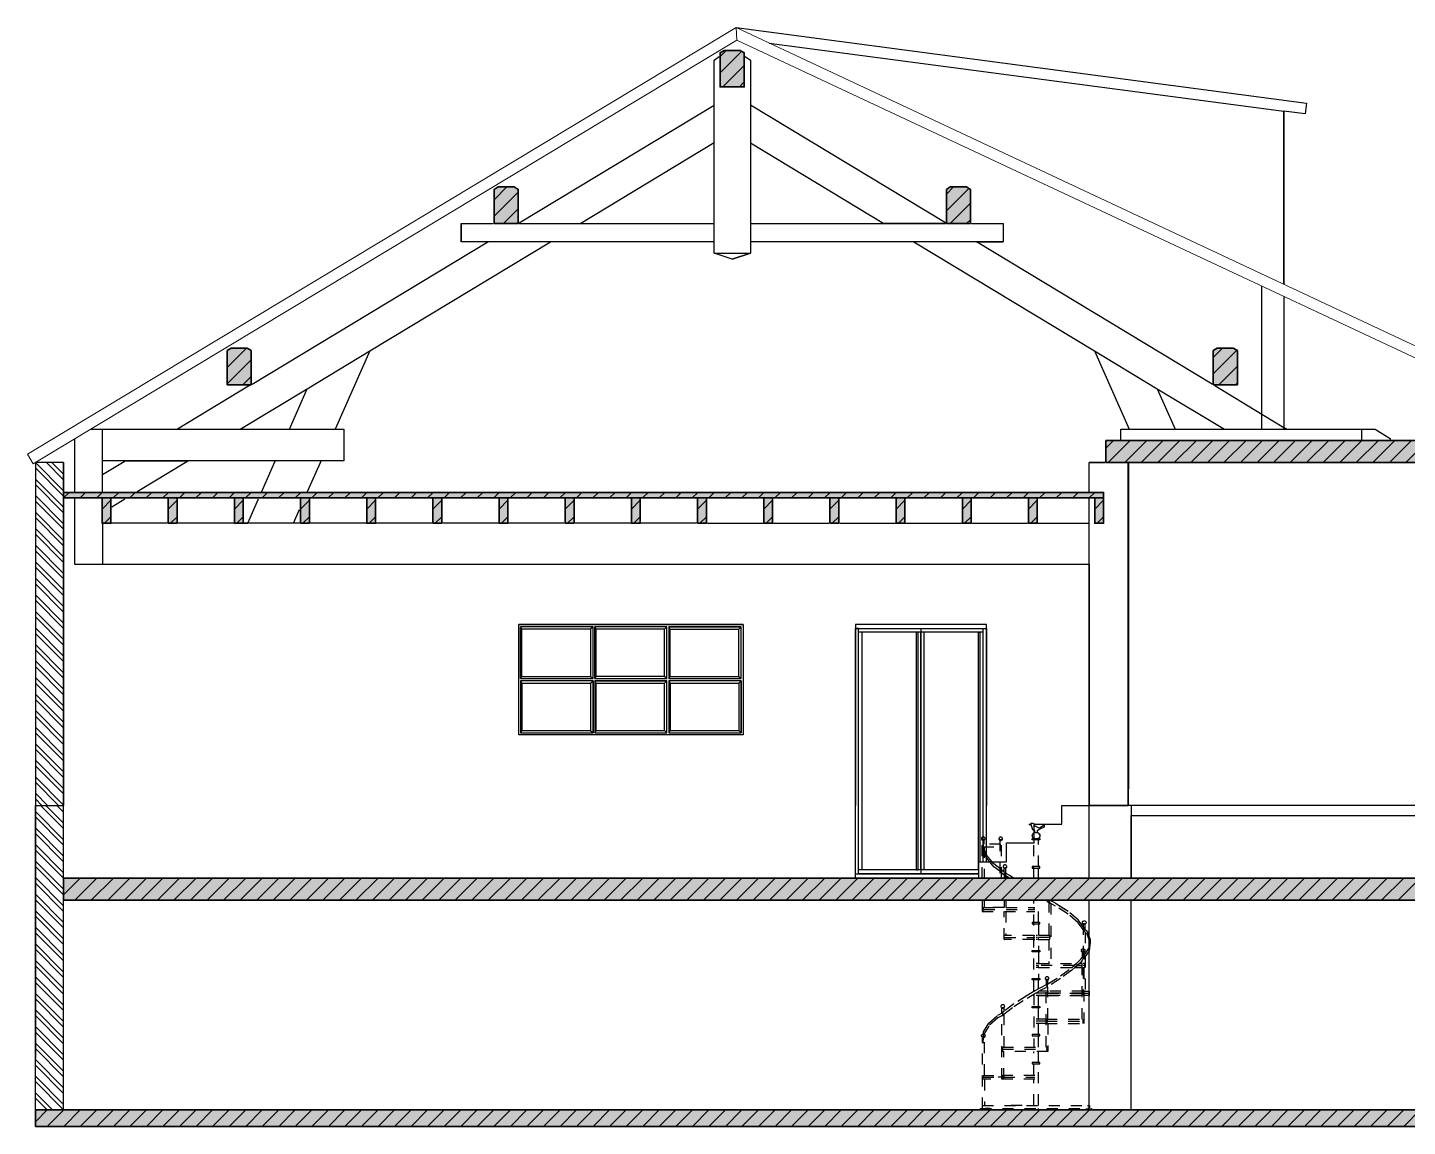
# Model space of a CAD drawing. Header units: metres. Extents: x -22.1 to 4.1, y -0.1 to 10.9.
# Drawn here: x -22.08 to -9.57, y -0.15 to 9.81 of the extents above; entities that cross this region are included whole.
import ezdxf

# ---------------------------------------------------------------- set-up
doc = ezdxf.new("R2010")
doc.units = ezdxf.units.M
doc.linetypes.add('DASH', pattern=[0.2, 0.1, -0.1])
for name, color, linetype in [('01_DALLE_EXT-F', 7, 'CONTINUOUS'), ('02_MURS_MAISON-F', 7, 'CONTINUOUS'), ('02_MURS_MAISON-S', 7, 'CONTINUOUS'), ('02_MURS_MAISON-S-SH', 7, 'CONTINUOUS'), ('04_MENUISERIE-F', 7, 'CONTINUOUS'), ('22_COUVERTURE-F', 7, 'CONTINUOUS'), ('22_COUVERTURE-S', 7, 'CONTINUOUS'), ('LAYER0-F', 7, 'CONTINUOUS'), ('LAYER0-R', 7, 'CONTINUOUS'), ('Z_01_TOITURE-F', 7, 'CONTINUOUS'), ('Z_01_TOITURE-S', 7, 'CONTINUOUS'), ('Z_01_TOITURE-S-SF', 7, 'CONTINUOUS'), ('Z_01_TOITURE-S-SH', 7, 'CONTINUOUS'), ('Z_02_R_0-F', 7, 'CONTINUOUS'), ('Z_02_R_0-S', 7, 'CONTINUOUS'), ('Z_02_R_0-S-SF', 7, 'CONTINUOUS'), ('Z_02_R_0-S-SH', 7, 'CONTINUOUS'), ('Z_03_R-1-S', 7, 'CONTINUOUS'), ('Z_03_R-1-S-SF', 7, 'CONTINUOUS'), ('Z_03_R-1-S-SH', 7, 'CONTINUOUS'), ('Z_1_R+1-S', 7, 'CONTINUOUS'), ('Z_1_R+1-S-SF', 7, 'CONTINUOUS'), ('Z_1_R+1-S-SH', 7, 'CONTINUOUS')]:
    doc.layers.add(name, color=color, linetype=linetype)
pattern_1 = [(45, (0, 0), (-0.07499985, 0.07499985), [])]

msp = doc.modelspace()

# ---------------------------------------------------------------- hatches: boundary and pattern name
at = {"layer": '02_MURS_MAISON-S-SH', "lineweight": 18}
h = msp.add_hatch(dxfattribs=at)
h.set_pattern_fill('NEN metselwerk van baksteen (arcering)', color=256, style=0, pattern_type=2)
h.set_pattern_definition([(-45, (-22.00709, 5.87001), (0.075, 0.075), []), (-45, (-22.00709, 5.82001), (0.075, 0.075), [])])
h.paths.add_polyline_path([(-22.007, 5.87), (-22.007, 2.76), (-21.751, 2.76), (-21.751, 5.87)], flags=16)
h = msp.add_hatch(dxfattribs=at)
h.set_pattern_fill('NEN metselwerk van baksteen (arcering)', color=256, style=0, pattern_type=2)
h.set_pattern_definition([(135, (-21.75137, 1e-05), (-0.075, -0.075), []), (135, (-21.75137, 0.05001), (-0.075, -0.075), [])])
h.paths.add_polyline_path([(-22.007, 0), (-21.751, 0), (-21.751, 2.76), (-22.007, 2.76)], flags=16)
at = {"layer": 'Z_01_TOITURE-S-SF', "true_color": 0xf4f4f4}
for points in [[(-15.798, 9.276), (-15.579, 9.276), (-15.579, 9.585), (-15.615, 9.607), (-15.761, 9.607), (-15.798, 9.585)], [(-15.798, 9.585), (-15.798, 9.276), (-15.579, 9.276), (-15.579, 9.585), (-15.615, 9.607), (-15.761, 9.607)], [(-17.848, 8.037), (-17.629, 8.037), (-17.629, 8.346), (-17.666, 8.368), (-17.812, 8.368), (-17.848, 8.346)], [(-13.747, 8.346), (-13.747, 8.037), (-13.529, 8.037), (-13.529, 8.346), (-13.565, 8.368), (-13.711, 8.368)], [(-20.268, 6.575), (-20.05, 6.575), (-20.05, 6.884), (-20.086, 6.906), (-20.232, 6.906), (-20.268, 6.884)], [(-11.327, 6.884), (-11.327, 6.575), (-11.108, 6.575), (-11.108, 6.884), (-11.145, 6.906), (-11.291, 6.906)]]:
    msp.add_hatch(color=7, dxfattribs=at).paths.add_polyline_path(points, flags=16)
at = {"layer": 'Z_01_TOITURE-S-SH', "lineweight": 18, "true_color": 0x6e6e6e}
h = msp.add_hatch(dxfattribs=at)
h.set_pattern_fill('Skalp default', color=8, style=0, pattern_type=2)
h.set_pattern_definition(pattern_1)
h.paths.add_polyline_path([(-15.798, 9.276), (-15.579, 9.276), (-15.579, 9.585), (-15.615, 9.607), (-15.761, 9.607), (-15.798, 9.585)], flags=16)
h = msp.add_hatch(dxfattribs=at)
h.set_pattern_fill('Skalp default', color=8, style=0, pattern_type=2)
h.set_pattern_definition(pattern_1)
h.paths.add_polyline_path([(-15.798, 9.585), (-15.798, 9.276), (-15.579, 9.276), (-15.579, 9.585), (-15.615, 9.607), (-15.761, 9.607)], flags=16)
h = msp.add_hatch(dxfattribs=at)
h.set_pattern_fill('Skalp default', color=8, style=0, pattern_type=2)
h.set_pattern_definition(pattern_1)
h.paths.add_polyline_path([(-17.848, 8.037), (-17.629, 8.037), (-17.629, 8.346), (-17.666, 8.368), (-17.812, 8.368), (-17.848, 8.346)], flags=16)
h = msp.add_hatch(dxfattribs=at)
h.set_pattern_fill('Skalp default', color=8, style=0, pattern_type=2)
h.set_pattern_definition(pattern_1)
h.paths.add_polyline_path([(-13.747, 8.346), (-13.747, 8.037), (-13.529, 8.037), (-13.529, 8.346), (-13.565, 8.368), (-13.711, 8.368)], flags=16)
h = msp.add_hatch(dxfattribs=at)
h.set_pattern_fill('Skalp default', color=8, style=0, pattern_type=2)
h.set_pattern_definition(pattern_1)
h.paths.add_polyline_path([(-20.268, 6.575), (-20.05, 6.575), (-20.05, 6.884), (-20.086, 6.906), (-20.232, 6.906), (-20.268, 6.884)], flags=16)
h = msp.add_hatch(dxfattribs=at)
h.set_pattern_fill('Skalp default', color=8, style=0, pattern_type=2)
h.set_pattern_definition(pattern_1)
h.paths.add_polyline_path([(-11.327, 6.884), (-11.327, 6.575), (-11.108, 6.575), (-11.108, 6.884), (-11.145, 6.906), (-11.291, 6.906)], flags=16)
at = {"layer": 'Z_02_R_0-S-SF', "true_color": 0xf4f4f4}
msp.add_hatch(color=7, dxfattribs=at).paths.add_polyline_path([(-21.751, 1.9), (-9.286, 1.9), (-9.286, 2.1), (-21.751, 2.1)], flags=16)
at = {"layer": 'Z_02_R_0-S-SH', "lineweight": 18, "true_color": 0x6e6e6e}
h = msp.add_hatch(dxfattribs=at)
h.set_pattern_fill('Skalp default', color=8, style=0, pattern_type=2)
h.set_pattern_definition(pattern_1)
h.paths.add_polyline_path([(-21.751, 1.9), (-9.286, 1.9), (-9.286, 2.1), (-21.751, 2.1)], flags=16)
at = {"layer": 'Z_03_R-1-S-SF', "true_color": 0xf4f4f4}
msp.add_hatch(color=7, dxfattribs=at).paths.add_polyline_path([(-22.007, -0.15), (-2.566, -0.15), (-2.566, 0), (-7.036, 0), (-7.176, 0), (-8.736, 0), (-9.311, 0), (-22.007, 0)], flags=16)
at = {"layer": 'Z_03_R-1-S-SH', "lineweight": 18, "true_color": 0x6e6e6e}
h = msp.add_hatch(dxfattribs=at)
h.set_pattern_fill('Skalp default', color=8, style=0, pattern_type=2)
h.set_pattern_definition(pattern_1)
h.paths.add_polyline_path([(-22.007, -0.15), (-2.566, -0.15), (-2.566, 0), (-7.036, 0), (-7.176, 0), (-8.736, 0), (-9.311, 0), (-22.007, 0)], flags=16)
at = {"layer": 'Z_1_R+1-S-SF', "true_color": 0xf4f4f4}
for points in [[(-12.301, 6.07), (-12.301, 5.87), (-9.276, 5.87), (-9.276, 6.07)], [(-21.751, 5.549), (-12.322, 5.549), (-12.322, 5.599), (-21.751, 5.599)], [(-21.402, 5.549), (-21.402, 5.319), (-21.322, 5.319), (-21.322, 5.549)], [(-20.802, 5.549), (-20.802, 5.319), (-20.722, 5.319), (-20.722, 5.549)], [(-20.202, 5.549), (-20.202, 5.319), (-20.122, 5.319), (-20.122, 5.549)], [(-19.602, 5.549), (-19.602, 5.319), (-19.522, 5.319), (-19.522, 5.549)], [(-19.002, 5.549), (-19.002, 5.319), (-18.922, 5.319), (-18.922, 5.549)], [(-18.402, 5.549), (-18.402, 5.319), (-18.322, 5.319), (-18.322, 5.549)], [(-17.802, 5.549), (-17.802, 5.319), (-17.722, 5.319), (-17.722, 5.549)], [(-17.202, 5.319), (-17.122, 5.319), (-17.122, 5.549), (-17.202, 5.549)], [(-16.602, 5.549), (-16.602, 5.319), (-16.522, 5.319), (-16.522, 5.549)], [(-16.002, 5.549), (-16.002, 5.319), (-15.922, 5.319), (-15.922, 5.549)], [(-15.402, 5.549), (-15.402, 5.319), (-15.322, 5.319), (-15.322, 5.549)], [(-14.802, 5.319), (-14.722, 5.319), (-14.722, 5.549), (-14.802, 5.549)], [(-14.202, 5.549), (-14.202, 5.319), (-14.122, 5.319), (-14.122, 5.549)], [(-13.602, 5.549), (-13.602, 5.319), (-13.522, 5.319), (-13.522, 5.549)], [(-13.002, 5.549), (-13.002, 5.319), (-12.922, 5.319), (-12.922, 5.549)], [(-12.402, 5.549), (-12.402, 5.319), (-12.322, 5.319), (-12.322, 5.549)]]:
    msp.add_hatch(color=7, dxfattribs=at).paths.add_polyline_path(points, flags=16)
at = {"layer": 'Z_1_R+1-S-SH', "lineweight": 18, "true_color": 0x6e6e6e}
h = msp.add_hatch(dxfattribs=at)
h.set_pattern_fill('Skalp default', color=8, style=0, pattern_type=2)
h.set_pattern_definition(pattern_1)
h.paths.add_polyline_path([(-12.301, 6.07), (-12.301, 5.87), (-9.276, 5.87), (-9.276, 6.07)], flags=16)
h = msp.add_hatch(dxfattribs=at)
h.set_pattern_fill('Skalp default', color=8, style=0, pattern_type=2)
h.set_pattern_definition(pattern_1)
h.paths.add_polyline_path([(-21.751, 5.549), (-12.322, 5.549), (-12.322, 5.599), (-21.751, 5.599)], flags=16)
h = msp.add_hatch(dxfattribs=at)
h.set_pattern_fill('Skalp default', color=8, style=0, pattern_type=2)
h.set_pattern_definition(pattern_1)
h.paths.add_polyline_path([(-21.402, 5.549), (-21.402, 5.319), (-21.322, 5.319), (-21.322, 5.549)], flags=16)
h = msp.add_hatch(dxfattribs=at)
h.set_pattern_fill('Skalp default', color=8, style=0, pattern_type=2)
h.set_pattern_definition(pattern_1)
h.paths.add_polyline_path([(-20.802, 5.549), (-20.802, 5.319), (-20.722, 5.319), (-20.722, 5.549)], flags=16)
h = msp.add_hatch(dxfattribs=at)
h.set_pattern_fill('Skalp default', color=8, style=0, pattern_type=2)
h.set_pattern_definition(pattern_1)
h.paths.add_polyline_path([(-20.202, 5.549), (-20.202, 5.319), (-20.122, 5.319), (-20.122, 5.549)], flags=16)
h = msp.add_hatch(dxfattribs=at)
h.set_pattern_fill('Skalp default', color=8, style=0, pattern_type=2)
h.set_pattern_definition(pattern_1)
h.paths.add_polyline_path([(-19.602, 5.549), (-19.602, 5.319), (-19.522, 5.319), (-19.522, 5.549)], flags=16)
h = msp.add_hatch(dxfattribs=at)
h.set_pattern_fill('Skalp default', color=8, style=0, pattern_type=2)
h.set_pattern_definition(pattern_1)
h.paths.add_polyline_path([(-19.002, 5.549), (-19.002, 5.319), (-18.922, 5.319), (-18.922, 5.549)], flags=16)
h = msp.add_hatch(dxfattribs=at)
h.set_pattern_fill('Skalp default', color=8, style=0, pattern_type=2)
h.set_pattern_definition(pattern_1)
h.paths.add_polyline_path([(-18.402, 5.549), (-18.402, 5.319), (-18.322, 5.319), (-18.322, 5.549)], flags=16)
h = msp.add_hatch(dxfattribs=at)
h.set_pattern_fill('Skalp default', color=8, style=0, pattern_type=2)
h.set_pattern_definition(pattern_1)
h.paths.add_polyline_path([(-17.802, 5.549), (-17.802, 5.319), (-17.722, 5.319), (-17.722, 5.549)], flags=16)
h = msp.add_hatch(dxfattribs=at)
h.set_pattern_fill('Skalp default', color=8, style=0, pattern_type=2)
h.set_pattern_definition(pattern_1)
h.paths.add_polyline_path([(-17.202, 5.319), (-17.122, 5.319), (-17.122, 5.549), (-17.202, 5.549)], flags=16)
h = msp.add_hatch(dxfattribs=at)
h.set_pattern_fill('Skalp default', color=8, style=0, pattern_type=2)
h.set_pattern_definition(pattern_1)
h.paths.add_polyline_path([(-16.602, 5.549), (-16.602, 5.319), (-16.522, 5.319), (-16.522, 5.549)], flags=16)
h = msp.add_hatch(dxfattribs=at)
h.set_pattern_fill('Skalp default', color=8, style=0, pattern_type=2)
h.set_pattern_definition(pattern_1)
h.paths.add_polyline_path([(-16.002, 5.549), (-16.002, 5.319), (-15.922, 5.319), (-15.922, 5.549)], flags=16)
h = msp.add_hatch(dxfattribs=at)
h.set_pattern_fill('Skalp default', color=8, style=0, pattern_type=2)
h.set_pattern_definition(pattern_1)
h.paths.add_polyline_path([(-15.402, 5.549), (-15.402, 5.319), (-15.322, 5.319), (-15.322, 5.549)], flags=16)
h = msp.add_hatch(dxfattribs=at)
h.set_pattern_fill('Skalp default', color=8, style=0, pattern_type=2)
h.set_pattern_definition(pattern_1)
h.paths.add_polyline_path([(-14.802, 5.319), (-14.722, 5.319), (-14.722, 5.549), (-14.802, 5.549)], flags=16)
h = msp.add_hatch(dxfattribs=at)
h.set_pattern_fill('Skalp default', color=8, style=0, pattern_type=2)
h.set_pattern_definition(pattern_1)
h.paths.add_polyline_path([(-14.202, 5.549), (-14.202, 5.319), (-14.122, 5.319), (-14.122, 5.549)], flags=16)
h = msp.add_hatch(dxfattribs=at)
h.set_pattern_fill('Skalp default', color=8, style=0, pattern_type=2)
h.set_pattern_definition(pattern_1)
h.paths.add_polyline_path([(-13.602, 5.549), (-13.602, 5.319), (-13.522, 5.319), (-13.522, 5.549)], flags=16)
h = msp.add_hatch(dxfattribs=at)
h.set_pattern_fill('Skalp default', color=8, style=0, pattern_type=2)
h.set_pattern_definition(pattern_1)
h.paths.add_polyline_path([(-13.002, 5.549), (-13.002, 5.319), (-12.922, 5.319), (-12.922, 5.549)], flags=16)
h = msp.add_hatch(dxfattribs=at)
h.set_pattern_fill('Skalp default', color=8, style=0, pattern_type=2)
h.set_pattern_definition(pattern_1)
h.paths.add_polyline_path([(-12.402, 5.549), (-12.402, 5.319), (-12.322, 5.319), (-12.322, 5.549)], flags=16)

# ---------------------------------------------------------------- linework, layer by layer
at = {"layer": '01_DALLE_EXT-F', "color": 7}
msp.add_lwpolyline([(-12.095, 2.76), (-12.095, 2.91)], dxfattribs=at)
at = {"layer": '02_MURS_MAISON-F', "color": 7}
for points in [[(-15.353, 9.672), (-10.686, 9.055)], [(-10.686, 9.055), (-10.686, 7.486)], [(-10.686, 7.486), (-10.686, 9.055)], [(-10.886, 6.171), (-10.886, 7.47)], [(-10.686, 7.376), (-10.686, 6.171)], [(-10.686, 6.171), (-10.686, 6.188)], [(-12.452, 5.608), (-12.452, 5.87)], [(-12.452, 5.87), (-12.31, 5.87)], [(-12.31, 5.87), (-12.452, 5.87)], [(-12.097, 2.76), (-12.097, 5.861)], [(-12.095, 5.861), (-12.095, 2.91)], [(-12.452, 2.109), (-12.452, 5.54)], [(-12.452, 4.949), (-12.452, 2.76)], [(-17.624, 3.4), (-17.624, 4.4)], [(-17.624, 4.4), (-17.624, 4.4)], [(-17.624, 4.4), (-17.624, 4.4)], [(-15.589, 4.4), (-15.589, 3.4)], [(-13.384, 4.4), (-14.571, 4.4)], [(-14.571, 2.14), (-14.571, 4.365)], [(-14.571, 4.365), (-14.571, 2.76)], [(-13.384, 2.25), (-13.384, 4.365)], [(-13.384, 4.365), (-13.384, 2.76)], [(-9.286, 2.76), (-12.452, 2.76)], [(-12.452, 2.76), (-12.097, 2.76)], [(-12.452, 2.76), (-12.452, 2.76)], [(-12.072, 2.76), (-12.072, 2.109)], [(-12.072, 2.67), (-9.286, 2.67)], [(-12.072, 2.109), (-12.072, 2.67)], [(-12.452, 0.009), (-12.452, 1.891)], [(-12.072, 0.009), (-12.072, 1.891)]]:
    msp.add_lwpolyline(points, dxfattribs=at)
at = {"layer": '02_MURS_MAISON-S', "lineweight": 0}
for points in [[(-22.007, 5.87), (-22.007, 2.76), (-21.751, 2.76), (-21.751, 5.87)], [(-22.007, 0), (-21.751, 0), (-21.751, 2.76), (-22.007, 2.76)]]:
    msp.add_lwpolyline(points, close=True, dxfattribs=at)
at = {"layer": '04_MENUISERIE-F', "color": 7}
for points in [[(-17.624, 3.4), (-17.624, 4.4)], [(-17.624, 4.4), (-15.589, 4.4)], [(-15.589, 4.4), (-17.624, 4.4)], [(-17.607, 3.91), (-17.595, 3.93), (-17.595, 4.36), (-17.607, 4.38)], [(-17.607, 4.38), (-17.607, 3.91)], [(-16.95, 4.38), (-17.607, 4.38)], [(-17.607, 3.91), (-17.607, 4.38)], [(-17.595, 4.36), (-17.607, 4.38)], [(-16.95, 4.38), (-16.972, 4.36), (-17.595, 4.36)], [(-16.95, 3.91), (-16.95, 4.38)], [(-16.933, 3.91), (-16.921, 3.93), (-16.921, 4.36), (-16.933, 4.38)], [(-16.933, 4.38), (-16.933, 3.91)], [(-16.28, 4.38), (-16.933, 4.38)], [(-16.933, 3.91), (-16.933, 4.38)], [(-16.921, 4.36), (-16.933, 4.38)], [(-16.28, 4.38), (-16.302, 4.36), (-16.921, 4.36)], [(-16.28, 3.91), (-16.28, 4.38)], [(-15.606, 4.38), (-16.263, 4.38)], [(-16.263, 4.38), (-16.263, 3.91)], [(-16.263, 3.91), (-16.251, 3.93), (-16.251, 4.36), (-16.263, 4.38)], [(-16.263, 4.38), (-15.606, 4.38)], [(-16.251, 4.36), (-15.628, 4.36), (-15.606, 4.38)], [(-15.628, 4.36), (-15.606, 4.38)], [(-15.606, 3.91), (-15.606, 4.38)], [(-14.571, 4.4), (-14.571, 4.365)], [(-13.384, 4.365), (-13.384, 4.4)], [(-16.972, 4.36), (-16.972, 3.93)], [(-16.302, 3.93), (-16.302, 4.36)], [(-15.628, 3.93), (-15.628, 4.36)], [(-14.571, 4.365), (-13.384, 4.365)], [(-14.542, 4.365), (-14.571, 4.365)], [(-14.542, 2.14), (-14.542, 4.365)], [(-13.414, 4.33), (-14.542, 4.33)], [(-14.512, 4.33), (-14.512, 2.175)], [(-14.02, 4.33), (-14.02, 2.175)], [(-14.007, 4.33), (-14.007, 2.175)], [(-13.978, 4.365), (-13.978, 2.14)], [(-13.978, 2.175), (-13.978, 4.33)], [(-13.948, 2.175), (-13.948, 4.33)], [(-13.455, 2.175), (-13.455, 4.33)], [(-13.455, 4.33), (-13.443, 4.33)], [(-13.443, 4.33), (-13.443, 2.25)], [(-13.414, 2.25), (-13.414, 4.365)], [(-17.607, 3.91), (-16.95, 3.91)], [(-16.95, 3.89), (-17.607, 3.89)], [(-17.607, 3.89), (-17.607, 3.42)], [(-17.607, 3.89), (-17.595, 3.87), (-17.595, 3.44), (-17.607, 3.42)], [(-17.595, 3.93), (-16.972, 3.93), (-16.95, 3.91)], [(-17.595, 3.87), (-16.972, 3.87), (-16.95, 3.89)], [(-16.95, 3.42), (-16.95, 3.89)], [(-16.95, 3.89), (-16.95, 3.42)], [(-16.933, 3.91), (-16.28, 3.91)], [(-16.28, 3.89), (-16.933, 3.89)], [(-16.933, 3.89), (-16.933, 3.42)], [(-16.933, 3.42), (-16.921, 3.44), (-16.921, 3.87), (-16.933, 3.89)], [(-16.933, 3.89), (-16.28, 3.89)], [(-16.28, 3.91), (-16.302, 3.93), (-16.921, 3.93)], [(-16.921, 3.87), (-16.302, 3.87), (-16.28, 3.89)], [(-16.302, 3.87), (-16.28, 3.89)], [(-16.28, 3.42), (-16.28, 3.89)], [(-16.263, 3.91), (-15.606, 3.91)], [(-15.606, 3.89), (-16.263, 3.89)], [(-16.263, 3.89), (-16.263, 3.42)], [(-16.263, 3.89), (-16.251, 3.87), (-16.251, 3.44), (-16.263, 3.42)], [(-16.251, 3.93), (-15.628, 3.93), (-15.606, 3.91)], [(-16.251, 3.87), (-15.628, 3.87), (-15.606, 3.89)], [(-15.606, 3.42), (-15.606, 3.89)], [(-15.606, 3.89), (-15.606, 3.42)], [(-16.972, 3.87), (-16.972, 3.44)], [(-16.302, 3.44), (-16.302, 3.87)], [(-15.628, 3.87), (-15.628, 3.44)], [(-15.589, 3.4), (-17.624, 3.4)], [(-17.624, 3.4), (-17.624, 3.4)], [(-17.607, 3.42), (-16.95, 3.42)], [(-17.595, 3.44), (-16.972, 3.44), (-16.95, 3.42)], [(-16.972, 3.44), (-16.95, 3.42)], [(-16.933, 3.42), (-16.28, 3.42)], [(-16.921, 3.44), (-16.302, 3.44), (-16.28, 3.42)], [(-16.263, 3.42), (-15.606, 3.42)], [(-16.251, 3.44), (-15.628, 3.44), (-15.606, 3.42)], [(-15.628, 3.44), (-15.606, 3.42)], [(-14.571, 2.109), (-14.571, 2.14)], [(-14.571, 2.14), (-13.452, 2.14)], [(-13.452, 2.175), (-14.542, 2.175)], [(-13.978, 2.14), (-14.542, 2.14)], [(-13.877, 2.14), (-14.189, 2.14)], [(-14.02, 2.175), (-14.007, 2.175)], [(-13.452, 2.14), (-13.978, 2.14)], [(-13.978, 2.14), (-13.877, 2.14)]]:
    msp.add_lwpolyline(points, dxfattribs=at)
at = {"layer": '22_COUVERTURE-F', "color": 7}
for points in [[(-15.653, 9.813), (-10.481, 9.129)], [(-10.494, 9.03), (-10.686, 9.055)], [(-10.481, 9.129), (-10.494, 9.03)]]:
    msp.add_lwpolyline(points, dxfattribs=at)
at = {"layer": '22_COUVERTURE-S', "lineweight": 0}
for points in [[(-22.077, 5.944), (-22.026, 5.859), (-15.647, 9.7), (-15.653, 9.813)], [(-15.653, 9.813), (-15.647, 9.7), (-9.286, 6.72), (-9.244, 6.811)]]:
    msp.add_lwpolyline(points, close=True, dxfattribs=at)
at = {"layer": 'LAYER0-F', "color": 7}
for points in [[(-21.751, 5.87), (-22.007, 5.87)], [(-22.007, 5.87), (-22.007, 0.47)], [(-21.751, 0), (-21.751, 5.87)], [(-21.751, 5.87), (-21.751, 2.76)], [(-22.007, 0), (-22.007, 2.76)], [(-22.007, 2.76), (-21.751, 2.76)], [(-2.316, 0), (-22.007, 0)]]:
    msp.add_lwpolyline(points, dxfattribs=at)
at = {"layer": 'LAYER0-R', "color": 7, "linetype": 'DASH'}
for points in [[(-21.751, 5.87), (-22.007, 5.87)], [(-21.751, 0), (-21.751, 5.87)], [(-21.751, 5.87), (-21.751, 2.76)], [(-22.007, 0), (-22.007, 2.76)], [(-22.007, 2.76), (-21.751, 2.76)], [(-12.997, 2.588), (-12.979, 2.596), (-12.972, 2.6), (-12.966, 2.6), (-12.956, 2.597), (-12.95, 2.586), (-12.95, 2.578)], [(-12.976, 2.578), (-12.997, 2.588)], [(-12.972, 2.6), (-12.979, 2.596)], [(-12.964, 2.539), (-12.976, 2.578), (-12.979, 2.596)], [(-12.943, 2.456), (-12.951, 2.46), (-12.954, 2.461), (-12.959, 2.465), (-12.964, 2.471), (-12.967, 2.479), (-12.969, 2.487), (-12.967, 2.495), (-12.964, 2.503), (-12.959, 2.51), (-12.951, 2.514), (-12.946, 2.517)], [(-12.946, 2.534), (-12.952, 2.534), (-12.964, 2.539)], [(-12.95, 2.578), (-12.909, 2.557), (-12.897, 2.56), (-12.866, 2.581), (-12.86, 2.58)], [(-12.946, 2.511), (-12.946, 2.534)], [(-12.945, 2.511), (-12.946, 2.511)], [(-12.922, 2.511), (-12.94, 2.511)], [(-12.86, 2.563), (-12.9, 2.544), (-12.916, 2.534), (-12.922, 2.534)], [(-12.922, 2.534), (-12.922, 2.511)], [(-12.922, 2.517), (-12.917, 2.514), (-12.909, 2.51), (-12.904, 2.503), (-12.9, 2.495), (-12.899, 2.487), (-12.9, 2.479), (-12.904, 2.471), (-12.909, 2.465), (-12.914, 2.461)], [(-12.9, 2.495), (-12.904, 2.503)], [(-12.86, 2.58), (-12.86, 2.563)], [(-13.406, 2.446), (-13.404, 2.447), (-13.4, 2.449), (-13.398, 2.453), (-13.396, 2.456), (-13.395, 2.46), (-13.396, 2.464), (-13.398, 2.468), (-13.4, 2.471), (-13.404, 2.474), (-13.408, 2.475), (-13.412, 2.476), (-13.417, 2.475), (-13.421, 2.474), (-13.425, 2.471), (-13.427, 2.468), (-13.429, 2.464), (-13.429, 2.46), (-13.429, 2.456), (-13.427, 2.453), (-13.425, 2.449), (-13.421, 2.447), (-13.417, 2.445), (-13.415, 2.445), (-13.413, 2.445), (-13.412, 2.445), (-13.409, 2.445)], [(-13.421, 2.1), (-13.421, 2.45)], [(-13.421, 2.45), (-13.405, 2.45)], [(-13.421, 2.45), (-13.421, 2.447)], [(-13.255, 2.41), (-13.416, 2.41)], [(-13.416, 2.41), (-13.416, 2.386)], [(-13.416, 2.386), (-13.255, 2.386)], [(-13.415, 2.386), (-13.416, 2.386)], [(-13.413, 2.393), (-13.412, 2.406)], [(-13.412, 2.406), (-13.412, 2.381), (-13.413, 2.377), (-13.413, 2.368)], [(-13.409, 2.37), (-13.413, 2.377)], [(-13.413, 2.368), (-13.413, 2.377)], [(-13.404, 2.41), (-13.404, 2.449)], [(-13.404, 2.449), (-13.404, 2.447)], [(-13.404, 2.386), (-13.404, 2.1)], [(-13.398, 2.453), (-13.4, 2.449)], [(-13.249, 2.443), (-13.246, 2.444), (-13.242, 2.447), (-13.24, 2.45), (-13.238, 2.454), (-13.237, 2.458), (-13.238, 2.462), (-13.24, 2.465), (-13.242, 2.469), (-13.246, 2.471), (-13.25, 2.473), (-13.255, 2.473), (-13.259, 2.473), (-13.263, 2.471), (-13.267, 2.469), (-13.269, 2.465), (-13.271, 2.462), (-13.272, 2.458), (-13.271, 2.454), (-13.269, 2.45), (-13.267, 2.447), (-13.263, 2.444), (-13.259, 2.443), (-13.255, 2.442), (-13.251, 2.443)], [(-13.246, 2.447), (-13.263, 2.447)], [(-13.263, 2.447), (-13.263, 2.1)], [(-13.255, 2.386), (-13.255, 2.41)], [(-13.242, 2.447), (-13.246, 2.444)], [(-13.246, 2.1), (-13.246, 2.447)], [(-13.246, 2.447), (-13.246, 2.444)], [(-12.969, 2.447), (-12.969, 2.461)], [(-12.969, 2.461), (-12.914, 2.461)], [(-12.899, 2.447), (-12.969, 2.447)], [(-12.955, 2.1), (-12.955, 2.447)], [(-12.917, 2.46), (-12.925, 2.456), (-12.934, 2.455)], [(-12.914, 2.461), (-12.899, 2.461)], [(-12.909, 2.461), (-12.914, 2.461)], [(-12.912, 2.207), (-12.912, 2.447)], [(-12.899, 2.461), (-12.899, 2.447)], [(-13.409, 2.345), (-13.413, 2.354)], [(-13.251, 2.178), (-13.263, 2.188), (-13.315, 2.23), (-13.382, 2.308), (-13.404, 2.358), (-13.406, 2.362)], [(-13.251, 2.154), (-13.263, 2.163), (-13.315, 2.205), (-13.382, 2.283), (-13.404, 2.333), (-13.406, 2.337)], [(-13.404, 2.358), (-13.382, 2.308)], [(-13.404, 2.333), (-13.404, 2.358)], [(-13.404, 2.333), (-13.382, 2.283)], [(-13.22, 2.154), (-13.224, 2.157), (-13.246, 2.175), (-13.249, 2.177)], [(-13.22, 2.129), (-13.224, 2.132), (-13.246, 2.15), (-13.249, 2.152)], [(-13.246, 2.175), (-13.224, 2.157)], [(-13.246, 2.15), (-13.224, 2.132)], [(-13.211, 2.191), (-13.209, 2.192), (-13.207, 2.193), (-13.204, 2.195), (-13.201, 2.199), (-13.199, 2.202), (-13.199, 2.206), (-13.199, 2.21), (-13.201, 2.214), (-13.204, 2.218), (-13.207, 2.22), (-13.211, 2.222), (-13.216, 2.222), (-13.22, 2.222), (-13.224, 2.22), (-13.228, 2.218), (-13.23, 2.214), (-13.232, 2.21), (-13.233, 2.206), (-13.232, 2.202), (-13.23, 2.199), (-13.228, 2.195), (-13.224, 2.193), (-13.22, 2.191), (-13.22, 2.191)], [(-13.224, 2.157), (-13.224, 2.196)], [(-13.224, 2.196), (-13.219, 2.196)], [(-13.224, 2.196), (-13.224, 2.193)], [(-13.224, 2.132), (-13.224, 2.1)], [(-13.207, 2.196), (-13.216, 2.196)], [(-13.216, 2.191), (-13.211, 2.191)], [(-13.216, 2.191), (-13.211, 2.191)], [(-13.216, 2.127), (-13.216, 2.152)], [(-13.216, 2.152), (-13.211, 2.149), (-13.209, 2.148), (-13.207, 2.147), (-13.175, 2.127), (-13.131, 2.1)], [(-13.171, 2.1), (-13.175, 2.102), (-13.207, 2.122), (-13.209, 2.124), (-13.211, 2.125), (-13.216, 2.127)], [(-13.207, 2.1), (-13.207, 2.196)], [(-13.207, 2.196), (-13.207, 2.193)], [(-13.201, 2.199), (-13.204, 2.195)], [(-12.912, 2.207), (-12.969, 2.207)], [(-12.969, 2.207), (-12.969, 2.193)], [(-12.969, 2.193), (-12.899, 2.193)], [(-12.913, 2.207), (-12.912, 2.207)], [(-12.899, 2.207), (-12.912, 2.207)], [(-12.912, 2.1), (-12.912, 2.193)], [(-12.899, 2.193), (-12.899, 2.207)], [(-13.207, 2.122), (-13.175, 2.102)], [(-13.421, 1.891), (-13.421, 1.8)], [(-13.404, 1.891), (-13.404, 1.836)], [(-13.224, 1.891), (-13.224, 1.836)], [(-13.207, 1.891), (-13.207, 1.836)], [(-12.955, 1.072), (-12.955, 1.891)], [(-12.912, 1.7), (-12.912, 1.891)], [(-12.837, 1.891), (-12.818, 1.879)], [(-12.818, 1.891), (-12.818, 1.582)], [(-12.818, 1.879), (-12.818, 1.879)], [(-12.818, 1.879), (-12.818, 1.879)], [(-12.81, 1.874), (-12.817, 1.878)], [(-12.81, 1.873), (-12.81, 1.891)], [(-12.504, 1.66), (-12.505, 1.661), (-12.551, 1.722), (-12.641, 1.8), (-12.757, 1.873), (-12.795, 1.891)], [(-13.421, 1.8), (-12.945, 1.8)], [(-13.412, 1.8), (-13.412, 1.836)], [(-13.412, 1.836), (-13.409, 1.836)], [(-13.412, 1.836), (-13.412, 1.818)], [(-13.412, 1.818), (-13.409, 1.818)], [(-13.409, 1.8), (-13.412, 1.8)], [(-13.406, 1.836), (-12.945, 1.836)], [(-13.406, 1.818), (-12.945, 1.818)], [(-13.224, 1.836), (-13.404, 1.836)], [(-13.224, 1.546), (-13.224, 1.8)], [(-13.207, 1.8), (-13.207, 1.582)], [(-12.955, 1.836), (-12.955, 1.818)], [(-12.504, 1.636), (-12.505, 1.636), (-12.551, 1.697), (-12.641, 1.775), (-12.757, 1.848), (-12.801, 1.87), (-12.81, 1.873)], [(-12.81, 1.873), (-12.801, 1.87)], [(-12.801, 1.87), (-12.801, 1.328)], [(-12.801, 1.87), (-12.801, 1.87)], [(-12.801, 1.87), (-12.801, 1.87)], [(-12.757, 1.873), (-12.641, 1.8)], [(-12.912, 1.7), (-12.969, 1.7)], [(-12.969, 1.7), (-12.969, 1.686)], [(-12.969, 1.686), (-12.899, 1.686)], [(-12.913, 1.7), (-12.912, 1.7)], [(-12.899, 1.7), (-12.912, 1.7)], [(-12.912, 1.686), (-12.912, 1.446)], [(-12.899, 1.686), (-12.899, 1.7)], [(-12.491, 1.684), (-12.492, 1.684), (-12.496, 1.683), (-12.501, 1.684), (-12.502, 1.684), (-12.504, 1.685), (-12.504, 1.685), (-12.505, 1.685), (-12.508, 1.688), (-12.511, 1.691), (-12.512, 1.695), (-12.513, 1.699), (-12.512, 1.703), (-12.511, 1.707), (-12.508, 1.71), (-12.505, 1.712), (-12.501, 1.714), (-12.496, 1.714), (-12.492, 1.714), (-12.488, 1.712), (-12.484, 1.71), (-12.481, 1.707), (-12.479, 1.703), (-12.479, 1.699), (-12.479, 1.695), (-12.481, 1.691), (-12.484, 1.688), (-12.488, 1.685), (-12.49, 1.684)], [(-12.508, 1.71), (-12.511, 1.707)], [(-12.488, 1.688), (-12.505, 1.688)], [(-12.505, 1.688), (-12.505, 1.328)], [(-12.505, 1.661), (-12.505, 1.685)], [(-12.496, 1.645), (-12.492, 1.641), (-12.491, 1.64), (-12.49, 1.638), (-12.488, 1.636), (-12.47, 1.619), (-12.442, 1.546), (-12.442, 1.521), (-12.453, 1.443), (-12.488, 1.391), (-12.49, 1.387), (-12.491, 1.384), (-12.498, 1.374), (-12.502, 1.367), (-12.503, 1.366)], [(-12.492, 1.641), (-12.492, 1.645), (-12.502, 1.658)], [(-12.496, 1.624), (-12.502, 1.633)], [(-12.496, 1.62), (-12.496, 1.645)], [(-12.488, 1.636), (-12.488, 1.688)], [(-12.955, 1.546), (-13.224, 1.546)], [(-13.224, 1.546), (-13.22, 1.546)], [(-12.955, 1.582), (-13.216, 1.582)], [(-13.216, 1.564), (-12.955, 1.564)], [(-13.209, 1.582), (-13.207, 1.582)], [(-12.952, 1.582), (-12.945, 1.582)], [(-12.952, 1.564), (-12.945, 1.564)], [(-12.952, 1.546), (-12.945, 1.546)], [(-12.928, 1.582), (-12.934, 1.582)], [(-12.928, 1.564), (-12.934, 1.564)], [(-12.928, 1.546), (-12.934, 1.546)], [(-12.915, 1.582), (-12.919, 1.582)], [(-12.915, 1.564), (-12.919, 1.564)], [(-12.915, 1.546), (-12.919, 1.546)], [(-12.809, 1.582), (-12.913, 1.582)], [(-12.809, 1.564), (-12.913, 1.564)], [(-12.913, 1.546), (-12.809, 1.546)], [(-12.912, 1.546), (-12.912, 1.564)], [(-12.818, 1.582), (-12.818, 1.582)], [(-12.818, 1.582), (-12.818, 1.582)], [(-12.818, 1.546), (-12.818, 1.546)], [(-12.818, 1.546), (-12.818, 1.328)], [(-12.809, 1.546), (-12.809, 1.582)], [(-12.809, 1.582), (-12.809, 1.564)], [(-12.503, 1.366), (-12.503, 1.391), (-12.502, 1.392), (-12.498, 1.398), (-12.491, 1.409), (-12.49, 1.412), (-12.488, 1.415), (-12.453, 1.468), (-12.445, 1.528), (-12.442, 1.546)], [(-12.445, 1.528), (-12.47, 1.594), (-12.488, 1.612), (-12.49, 1.614), (-12.491, 1.615), (-12.496, 1.62)], [(-12.488, 1.612), (-12.488, 1.415)], [(-12.969, 1.432), (-12.969, 1.446)], [(-12.969, 1.446), (-12.899, 1.446)], [(-12.899, 1.432), (-12.969, 1.432)], [(-12.912, 1.432), (-12.912, 1.192)], [(-12.899, 1.446), (-12.899, 1.432)], [(-12.899, 1.432), (-12.899, 1.446)], [(-12.833, 1.137), (-12.831, 1.139), (-12.829, 1.14), (-12.826, 1.142), (-12.712, 1.214), (-12.608, 1.292), (-12.608, 1.292), (-12.588, 1.31), (-12.568, 1.328), (-12.527, 1.365), (-12.515, 1.38), (-12.511, 1.386), (-12.509, 1.387)], [(-12.509, 1.43), (-12.511, 1.43), (-12.511, 1.43), (-12.515, 1.431), (-12.519, 1.434), (-12.522, 1.437), (-12.523, 1.441), (-12.524, 1.445), (-12.523, 1.449), (-12.522, 1.453), (-12.519, 1.456), (-12.515, 1.458), (-12.511, 1.46), (-12.507, 1.461), (-12.505, 1.46), (-12.504, 1.46), (-12.502, 1.46), (-12.498, 1.458), (-12.495, 1.456), (-12.492, 1.453), (-12.491, 1.451), (-12.49, 1.449), (-12.49, 1.445), (-12.49, 1.441), (-12.491, 1.439), (-12.492, 1.437), (-12.495, 1.434), (-12.498, 1.431), (-12.502, 1.43), (-12.504, 1.43), (-12.505, 1.43), (-12.506, 1.429), (-12.507, 1.429)], [(-12.511, 1.46), (-12.515, 1.458)], [(-12.498, 1.435), (-12.515, 1.435)], [(-12.515, 1.435), (-12.515, 1.38)], [(-12.507, 1.39), (-12.507, 1.391)], [(-12.507, 1.391), (-12.507, 1.366), (-12.507, 1.365)], [(-12.507, 1.366), (-12.507, 1.391)], [(-12.502, 1.46), (-12.502, 1.46)], [(-12.498, 0.784), (-12.498, 1.435)], [(-12.49, 1.387), (-12.488, 1.391)], [(-12.488, 1.391), (-12.488, 1.075)], [(-12.923, 1.328), (-12.934, 1.328)], [(-12.923, 1.31), (-12.934, 1.31)], [(-12.923, 1.292), (-12.934, 1.292)], [(-12.915, 1.328), (-12.919, 1.328)], [(-12.915, 1.31), (-12.919, 1.31)], [(-12.915, 1.292), (-12.919, 1.292)], [(-12.913, 1.328), (-12.568, 1.328)], [(-12.588, 1.31), (-12.913, 1.31)], [(-12.913, 1.292), (-12.608, 1.292)], [(-12.912, 1.292), (-12.912, 1.31)], [(-12.509, 1.363), (-12.511, 1.361), (-12.515, 1.355), (-12.527, 1.34), (-12.541, 1.328), (-12.561, 1.31), (-12.581, 1.292), (-12.608, 1.268), (-12.712, 1.19), (-12.826, 1.117), (-12.829, 1.115), (-12.831, 1.114), (-12.833, 1.112)], [(-12.818, 1.328), (-12.818, 1.328)], [(-12.818, 1.328), (-12.818, 1.328)], [(-12.801, 1.328), (-12.801, 1.328)], [(-12.801, 1.328), (-12.801, 1.328)], [(-12.568, 1.328), (-12.588, 1.31)], [(-12.511, 1.292), (-12.581, 1.292)], [(-12.581, 1.292), (-12.515, 1.292)], [(-12.511, 1.31), (-12.561, 1.31)], [(-12.511, 1.328), (-12.541, 1.328)], [(-12.515, 0.821), (-12.515, 1.355)], [(-12.492, 1.328), (-12.506, 1.328)], [(-12.492, 1.31), (-12.506, 1.31)], [(-12.506, 1.292), (-12.492, 1.292)], [(-12.505, 1.292), (-12.505, 1.075)], [(-12.492, 1.292), (-12.492, 1.328)], [(-12.492, 1.328), (-12.492, 1.31)], [(-12.842, 1.133), (-12.843, 1.133), (-12.886, 1.111), (-12.912, 1.097), (-12.913, 1.096), (-12.915, 1.095), (-12.919, 1.093), (-12.923, 1.091), (-12.928, 1.088), (-12.934, 1.084), (-12.939, 1.081), (-12.945, 1.078), (-12.952, 1.074), (-12.955, 1.073), (-12.955, 1.072), (-13.015, 1.038), (-13.135, 0.961), (-13.227, 0.891), (-13.227, 0.891), (-13.238, 0.883)], [(-12.969, 1.178), (-12.969, 1.192)], [(-12.969, 1.192), (-12.899, 1.192)], [(-12.912, 1.178), (-12.969, 1.178)], [(-12.913, 1.178), (-12.912, 1.178)], [(-12.912, 1.097), (-12.912, 1.178)], [(-12.899, 1.178), (-12.912, 1.178)], [(-12.899, 1.192), (-12.899, 1.178)], [(-12.841, 1.177), (-12.839, 1.176), (-12.834, 1.175), (-12.831, 1.176), (-12.83, 1.176), (-12.829, 1.176), (-12.827, 1.177), (-12.826, 1.178), (-12.822, 1.18), (-12.82, 1.183), (-12.818, 1.187), (-12.817, 1.191), (-12.818, 1.195), (-12.82, 1.199), (-12.822, 1.202), (-12.826, 1.205), (-12.83, 1.206), (-12.834, 1.207), (-12.839, 1.206), (-12.843, 1.205), (-12.846, 1.202), (-12.849, 1.199), (-12.851, 1.195), (-12.851, 1.191), (-12.851, 1.187), (-12.849, 1.183), (-12.846, 1.18), (-12.843, 1.178), (-12.842, 1.177)], [(-12.826, 1.181), (-12.843, 1.181)], [(-12.843, 1.181), (-12.843, 1.133)], [(-12.841, 1.133), (-12.834, 1.137)], [(-12.834, 1.137), (-12.834, 1.112)], [(-12.834, 1.112), (-12.834, 1.137)], [(-12.833, 1.112), (-12.833, 1.137)], [(-12.826, 1.142), (-12.826, 1.181)], [(-12.826, 1.181), (-12.826, 1.178)], [(-12.822, 1.202), (-12.82, 1.199)], [(-13.238, 0.858), (-13.236, 0.86), (-13.227, 0.866), (-13.227, 0.867), (-13.135, 0.936), (-13.015, 1.014), (-12.955, 1.048), (-12.955, 1.048), (-12.952, 1.049), (-12.945, 1.054), (-12.939, 1.057), (-12.934, 1.06), (-12.923, 1.066), (-12.919, 1.068), (-12.915, 1.07), (-12.915, 1.07), (-12.908, 1.075), (-12.886, 1.087), (-12.843, 1.108), (-12.842, 1.108)], [(-12.955, 1.048), (-12.955, 0.567)], [(-12.923, 1.057), (-12.934, 1.057)], [(-12.923, 1.038), (-12.934, 1.038)], [(-12.915, 1.057), (-12.919, 1.057)], [(-12.915, 1.038), (-12.919, 1.038)], [(-12.842, 1.057), (-12.915, 1.057)], [(-12.915, 1.038), (-12.842, 1.038)], [(-12.913, 1.096), (-12.912, 1.097)], [(-12.912, 0.938), (-12.912, 1.038)], [(-12.843, 1.038), (-12.912, 1.038)], [(-12.842, 1.075), (-12.908, 1.075)], [(-12.843, 0.567), (-12.843, 1.108)], [(-12.834, 1.112), (-12.841, 1.109)], [(-12.831, 1.075), (-12.841, 1.075)], [(-12.831, 1.057), (-12.841, 1.057)], [(-12.831, 1.038), (-12.841, 1.038)], [(-12.509, 1.075), (-12.827, 1.075)], [(-12.509, 1.057), (-12.827, 1.057)], [(-12.827, 1.038), (-12.509, 1.038)], [(-12.826, 0.821), (-12.826, 1.117)], [(-12.826, 1.075), (-12.826, 1.057)], [(-12.826, 1.057), (-12.515, 1.057)], [(-12.515, 1.038), (-12.826, 1.038)], [(-12.515, 1.075), (-12.515, 1.057)], [(-12.515, 1.075), (-12.511, 1.075)], [(-12.507, 1.075), (-12.451, 1.075)], [(-12.507, 1.057), (-12.451, 1.057)], [(-12.451, 1.038), (-12.507, 1.038)], [(-12.503, 1.038), (-12.503, 1.075)], [(-12.503, 1.075), (-12.503, 1.057)], [(-12.451, 1.075), (-12.451, 1.038)], [(-12.451, 1.038), (-12.451, 1.057)], [(-13.417, 0.604), (-13.417, 0.629), (-13.414, 0.657), (-13.414, 0.662), (-13.411, 0.687), (-13.409, 0.707), (-13.362, 0.785), (-13.28, 0.858), (-13.244, 0.878), (-13.244, 0.878)], [(-13.227, 0.924), (-13.223, 0.926), (-13.221, 0.93), (-13.219, 0.933), (-13.218, 0.937), (-13.219, 0.941), (-13.221, 0.945), (-13.223, 0.948), (-13.227, 0.951), (-13.231, 0.952), (-13.236, 0.953), (-13.24, 0.952), (-13.244, 0.951), (-13.248, 0.948), (-13.25, 0.945), (-13.252, 0.941), (-13.253, 0.937), (-13.252, 0.933), (-13.25, 0.93), (-13.248, 0.926), (-13.244, 0.924), (-13.244, 0.924), (-13.243, 0.923), (-13.24, 0.922), (-13.236, 0.922), (-13.231, 0.922), (-13.227, 0.924)], [(-13.244, 0.277), (-13.244, 0.927)], [(-13.244, 0.927), (-13.227, 0.927)], [(-13.243, 0.879), (-13.238, 0.882)], [(-13.238, 0.883), (-13.238, 0.858)], [(-13.227, 0.927), (-13.227, 0.891)], [(-12.969, 0.924), (-12.969, 0.938)], [(-12.969, 0.938), (-12.899, 0.938)], [(-12.899, 0.924), (-12.969, 0.924)], [(-12.955, 0.924), (-12.955, 0.938)], [(-12.912, 0.821), (-12.912, 0.924)], [(-12.899, 0.938), (-12.899, 0.924)], [(-12.899, 0.924), (-12.899, 0.938)], [(-13.244, 0.854), (-13.244, 0.853), (-13.28, 0.833), (-13.362, 0.76), (-13.406, 0.687), (-13.409, 0.682), (-13.411, 0.662), (-13.412, 0.656), (-13.417, 0.604)], [(-13.243, 0.854), (-13.236, 0.858)], [(-13.236, 0.858), (-13.236, 0.86)], [(-13.227, 0.867), (-13.227, 0.567)], [(-12.842, 0.821), (-12.934, 0.821)], [(-12.842, 0.803), (-12.934, 0.803)], [(-12.842, 0.784), (-12.934, 0.784)], [(-12.913, 0.821), (-12.912, 0.821)], [(-12.913, 0.784), (-12.912, 0.784)], [(-12.912, 0.684), (-12.912, 0.784)], [(-12.843, 0.821), (-12.843, 0.803)], [(-12.841, 0.821), (-12.509, 0.821)], [(-12.841, 0.803), (-12.509, 0.803)], [(-12.841, 0.784), (-12.498, 0.784)], [(-12.833, 0.784), (-12.833, 0.821)], [(-12.833, 0.821), (-12.833, 0.803)], [(-12.831, 0.821), (-12.833, 0.821)], [(-12.831, 0.784), (-12.833, 0.784)], [(-12.826, 0.784), (-12.826, 0.53)], [(-12.507, 0.784), (-12.507, 0.821)], [(-12.507, 0.821), (-12.507, 0.821)], [(-12.507, 0.821), (-12.507, 0.803)], [(-12.507, 0.803), (-12.507, 0.803)], [(-13.414, 0.657), (-13.415, 0.657), (-13.419, 0.659), (-13.423, 0.661), (-13.425, 0.664), (-13.427, 0.668), (-13.428, 0.672), (-13.427, 0.676), (-13.425, 0.68), (-13.423, 0.683), (-13.419, 0.685), (-13.415, 0.687), (-13.411, 0.687)], [(-13.419, 0.011), (-13.419, 0.662)], [(-13.419, 0.662), (-13.414, 0.662)], [(-13.419, 0.662), (-13.419, 0.659)], [(-13.412, 0.656), (-13.411, 0.656), (-13.406, 0.657), (-13.405, 0.657)], [(-13.411, 0.662), (-13.402, 0.662)], [(-13.409, 0.682), (-13.406, 0.687)], [(-13.403, 0.658), (-13.402, 0.659), (-13.398, 0.661), (-13.396, 0.664), (-13.394, 0.668), (-13.393, 0.672), (-13.394, 0.676), (-13.396, 0.68), (-13.398, 0.683), (-13.402, 0.685), (-13.406, 0.687)], [(-13.402, 0.662), (-13.402, 0.661)], [(-13.398, 0.661), (-13.402, 0.659)], [(-13.402, 0.313), (-13.402, 0.659)], [(-13.402, 0.659), (-13.402, 0.659)], [(-12.912, 0.684), (-12.969, 0.684)], [(-12.969, 0.684), (-12.969, 0.67)], [(-12.969, 0.67), (-12.899, 0.67)], [(-12.913, 0.684), (-12.912, 0.684)], [(-12.899, 0.684), (-12.912, 0.684)], [(-12.912, 0.567), (-12.912, 0.67)], [(-12.899, 0.67), (-12.899, 0.684)], [(-13.238, 0.53), (-13.238, 0.567)], [(-13.238, 0.567), (-12.842, 0.567)], [(-13.238, 0.567), (-13.238, 0.549)], [(-13.238, 0.549), (-12.842, 0.549)], [(-12.826, 0.53), (-13.238, 0.53)], [(-13.227, 0.277), (-13.227, 0.53)], [(-12.955, 0.313), (-12.955, 0.53)], [(-12.912, 0.43), (-12.912, 0.53)], [(-12.834, 0.567), (-12.841, 0.567)], [(-12.841, 0.549), (-12.834, 0.549)], [(-12.834, 0.53), (-12.834, 0.567)], [(-12.834, 0.567), (-12.834, 0.549)], [(-12.912, 0.43), (-12.969, 0.43)], [(-12.969, 0.43), (-12.969, 0.416)], [(-12.969, 0.416), (-12.899, 0.416)], [(-12.913, 0.43), (-12.912, 0.43)], [(-12.899, 0.43), (-12.912, 0.43)], [(-12.912, 0.041), (-12.912, 0.416)], [(-12.899, 0.416), (-12.899, 0.43)], [(-13.417, 0.277), (-13.417, 0.313)], [(-13.417, 0.313), (-13.244, 0.313)], [(-13.417, 0.313), (-13.417, 0.295)], [(-13.417, 0.295), (-13.244, 0.295)], [(-12.945, 0.277), (-13.417, 0.277)], [(-13.402, 0.277), (-13.402, 0.041)], [(-13.244, 0.295), (-13.276, 0.295)], [(-13.244, 0.313), (-13.244, 0.295)], [(-13.243, 0.313), (-13.227, 0.313)], [(-13.243, 0.295), (-13.227, 0.295)], [(-13.236, 0.277), (-13.236, 0.313)], [(-13.236, 0.313), (-13.236, 0.295)], [(-13.227, 0.313), (-13.236, 0.313)], [(-13.227, 0.295), (-13.236, 0.295)], [(-12.945, 0.313), (-13.227, 0.313)], [(-13.227, 0.313), (-13.227, 0.295)], [(-13.227, 0.295), (-12.945, 0.295)], [(-12.955, 0.041), (-12.955, 0.277)], [(-13.437, 0), (-13.437, 0.011)], [(-13.437, 0.011), (-12.431, 0.011)], [(-13.419, 0.011), (-13.419, 0.041)], [(-13.419, 0.041), (-12.449, 0.041)], [(-13.418, 0.011), (-13.419, 0.011)], [(-13.402, 0.041), (-13.402, 0.041)], [(-13.402, 0.041), (-13.402, 0.041)], [(-13.391, 0.011), (-13.391, 0)], [(-13.353, 0.011), (-13.391, 0.011)], [(-13.059, 0.041), (-13.176, 0.041)], [(-12.957, 0), (-12.957, 0.011)], [(-12.911, 0), (-12.911, 0.011)], [(-12.477, 0), (-12.477, 0.011)], [(-12.466, 0.04), (-12.454, 0.04)], [(-12.454, 0.011), (-12.466, 0.011)], [(-12.454, 0.04), (-12.454, 0.011)], [(-12.449, 0.041), (-12.449, 0.011)], [(-12.431, 0.011), (-12.431, 0)], [(-2.316, 0), (-22.007, 0)]]:
    msp.add_lwpolyline(points, dxfattribs=at)
at = {"layer": 'Z_01_TOITURE-F', "color": 7}
for points in [[(-15.853, 9.519), (-15.807, 9.552)], [(-15.853, 7.768), (-15.853, 9.519)], [(-15.57, 9.552), (-15.524, 9.519)], [(-15.524, 9.519), (-15.524, 7.768)], [(-17.62, 8.043), (-15.853, 9.11)], [(-13.756, 8.043), (-15.524, 9.11)], [(-15.853, 8.767), (-17.061, 8.037)], [(-15.524, 8.767), (-14.315, 8.037)], [(-18.145, 7.872), (-18.145, 8.037)], [(-18.145, 8.037), (-17.857, 8.037)], [(-18.145, 8.037), (-18.145, 7.872)], [(-17.62, 8.037), (-15.853, 8.037)], [(-15.524, 8.037), (-13.756, 8.037)], [(-13.756, 8.037), (-14.315, 8.037)], [(-13.52, 8.037), (-13.232, 8.037)], [(-13.232, 8.037), (-13.232, 7.872)], [(-20.151, 6.171), (-19.541, 6.539), (-18.974, 6.882), (-17.335, 7.872)], [(-20.041, 6.581), (-17.903, 7.872)], [(-15.853, 7.872), (-18.145, 7.872)], [(-15.853, 7.768), (-15.524, 7.768)], [(-15.524, 7.768), (-15.689, 7.713), (-15.853, 7.768)], [(-15.689, 7.713), (-15.524, 7.768)], [(-13.232, 7.872), (-15.524, 7.872)], [(-14.041, 7.872), (-12.403, 6.882), (-11.836, 6.539), (-11.226, 6.171)], [(-11.336, 6.581), (-13.473, 7.872)], [(-13.473, 7.872), (-13.232, 7.872)], [(-18.974, 6.882), (-19.289, 6.171)], [(-12.403, 6.882), (-12.088, 6.171)], [(-20.064, 6.567), (-20.719, 6.171)], [(-19.704, 6.171), (-19.541, 6.539)], [(-11.836, 6.539), (-11.673, 6.171)], [(-11.313, 6.567), (-10.886, 6.309), (-10.686, 6.188), (-10.658, 6.171)], [(-21.507, 6.171), (-19.211, 6.171)], [(-21.398, 5.608), (-21.398, 6.171)], [(-19.211, 6.171), (-19.211, 5.886)], [(-12.165, 6.079), (-12.165, 6.171)], [(-12.165, 6.171), (-9.86, 6.171), (-9.724, 6.088)], [(-9.979, 6.079), (-9.979, 6.171)], [(-21.653, 6.083), (-21.653, 5.608)], [(-9.724, 6.088), (-9.724, 6.079)], [(-19.211, 5.886), (-21.398, 5.886)], [(-21.398, 5.761), (-21.218, 5.87), (-21.192, 5.886), (-20.624, 5.886)], [(-21.083, 5.608), (-20.65, 5.87), (-20.624, 5.886)], [(-19.954, 5.608), (-19.838, 5.87), (-19.831, 5.886)], [(-19.538, 5.608), (-19.422, 5.87), (-19.415, 5.886)], [(-21.653, 5.54), (-21.653, 4.949)], [(-21.313, 5.469), (-21.195, 5.54)], [(-20.081, 5.319), (-19.984, 5.54)], [(-19.666, 5.319), (-19.611, 5.444)], [(-21.398, 5.31), (-21.398, 4.949)], [(-20.811, 5.319), (-21.313, 5.319)], [(-20.211, 5.319), (-20.713, 5.319)], [(-19.611, 5.319), (-20.113, 5.319)], [(-20.113, 5.319), (-20.081, 5.319)], [(-19.011, 5.319), (-19.513, 5.319)], [(-18.411, 5.319), (-18.913, 5.319)], [(-17.811, 5.319), (-18.313, 5.319)], [(-17.211, 5.319), (-17.713, 5.319)], [(-16.611, 5.319), (-17.113, 5.319)], [(-16.011, 5.319), (-16.513, 5.319)], [(-15.913, 5.319), (-15.411, 5.319)], [(-15.313, 5.319), (-14.811, 5.319)], [(-14.713, 5.319), (-14.211, 5.319)], [(-14.113, 5.319), (-13.611, 5.319)], [(-13.513, 5.319), (-13.011, 5.319)], [(-12.913, 5.319), (-12.452, 5.319)], [(-21.653, 4.949), (-12.452, 4.949)]]:
    msp.add_lwpolyline(points, dxfattribs=at)
at = {"layer": 'Z_01_TOITURE-S', "lineweight": 35}
for points in [[(-15.798, 9.276), (-15.579, 9.276), (-15.579, 9.585), (-15.615, 9.607), (-15.761, 9.607), (-15.798, 9.585)], [(-15.798, 9.585), (-15.798, 9.276), (-15.579, 9.276), (-15.579, 9.585), (-15.615, 9.607), (-15.761, 9.607)], [(-17.848, 8.037), (-17.629, 8.037), (-17.629, 8.346), (-17.666, 8.368), (-17.812, 8.368), (-17.848, 8.346)], [(-13.747, 8.346), (-13.747, 8.037), (-13.529, 8.037), (-13.529, 8.346), (-13.565, 8.368), (-13.711, 8.368)], [(-20.268, 6.575), (-20.05, 6.575), (-20.05, 6.884), (-20.086, 6.906), (-20.232, 6.906), (-20.268, 6.884)], [(-11.327, 6.884), (-11.327, 6.575), (-11.108, 6.575), (-11.108, 6.884), (-11.145, 6.906), (-11.291, 6.906)]]:
    msp.add_lwpolyline(points, close=True, dxfattribs=at)
at = {"layer": 'Z_02_R_0-F', "color": 7}
for points in [[(-12.701, 2.59), (-12.701, 2.76)], [(-12.701, 2.76), (-12.452, 2.76)], [(-12.951, 2.42), (-12.951, 2.59)], [(-12.951, 2.59), (-12.701, 2.59)], [(-13.201, 2.25), (-13.201, 2.42)], [(-13.201, 2.42), (-12.951, 2.42)], [(-13.452, 2.109), (-13.452, 2.25)], [(-13.452, 2.25), (-13.201, 2.25)]]:
    msp.add_lwpolyline(points, dxfattribs=at)
at = {"layer": 'Z_02_R_0-S', "lineweight": 35}
msp.add_lwpolyline([(-21.751, 1.9), (-9.286, 1.9), (-9.286, 2.1), (-21.751, 2.1)], close=True, dxfattribs=at)
at = {"layer": 'Z_03_R-1-S', "lineweight": 35}
msp.add_lwpolyline([(-22.007, -0.15), (-2.566, -0.15), (-2.566, 0), (-7.036, 0), (-7.176, 0), (-8.736, 0), (-9.311, 0), (-22.007, 0)], close=True, dxfattribs=at)
at = {"layer": 'Z_1_R+1-S', "lineweight": 35}
for points in [[(-12.301, 6.07), (-12.301, 5.87), (-9.276, 5.87), (-9.276, 6.07)], [(-21.751, 5.549), (-12.322, 5.549), (-12.322, 5.599), (-21.751, 5.599)], [(-21.402, 5.549), (-21.402, 5.319), (-21.322, 5.319), (-21.322, 5.549)], [(-20.802, 5.549), (-20.802, 5.319), (-20.722, 5.319), (-20.722, 5.549)], [(-20.202, 5.549), (-20.202, 5.319), (-20.122, 5.319), (-20.122, 5.549)], [(-19.602, 5.549), (-19.602, 5.319), (-19.522, 5.319), (-19.522, 5.549)], [(-19.002, 5.549), (-19.002, 5.319), (-18.922, 5.319), (-18.922, 5.549)], [(-18.402, 5.549), (-18.402, 5.319), (-18.322, 5.319), (-18.322, 5.549)], [(-17.802, 5.549), (-17.802, 5.319), (-17.722, 5.319), (-17.722, 5.549)], [(-17.202, 5.319), (-17.122, 5.319), (-17.122, 5.549), (-17.202, 5.549)], [(-16.602, 5.549), (-16.602, 5.319), (-16.522, 5.319), (-16.522, 5.549)], [(-16.002, 5.549), (-16.002, 5.319), (-15.922, 5.319), (-15.922, 5.549)], [(-15.402, 5.549), (-15.402, 5.319), (-15.322, 5.319), (-15.322, 5.549)], [(-14.802, 5.319), (-14.722, 5.319), (-14.722, 5.549), (-14.802, 5.549)], [(-14.202, 5.549), (-14.202, 5.319), (-14.122, 5.319), (-14.122, 5.549)], [(-13.602, 5.549), (-13.602, 5.319), (-13.522, 5.319), (-13.522, 5.549)], [(-13.002, 5.549), (-13.002, 5.319), (-12.922, 5.319), (-12.922, 5.549)], [(-12.402, 5.549), (-12.402, 5.319), (-12.322, 5.319), (-12.322, 5.549)]]:
    msp.add_lwpolyline(points, close=True, dxfattribs=at)

doc.saveas('drawing.dxf')
